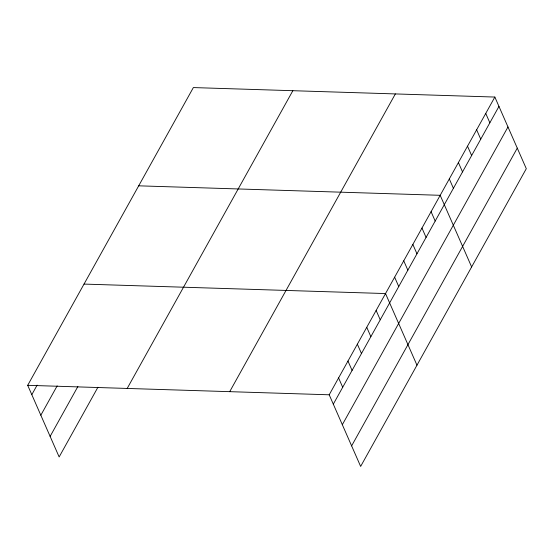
<?xml version="1.0" encoding="UTF-8"?>
<svg xmlns="http://www.w3.org/2000/svg" width="554" height="554" viewBox="0 0 554 554"><rect width="100%" height="100%" fill="white"/><g stroke="black" fill="none" stroke-linecap="round" stroke-linejoin="round"><path stroke-width="0.83" d="M97.919 387.26L59.146 456.946L27.7 385.314L193.36 87.574L494.854 97.054L526.3 168.686L360.647 466.426L329.201 394.794L494.854 97.054M31.807 394.677L37.118 385.141M40.83 415.223L57.159 385.882M50.123 436.4L77.879 386.519M127.191 388.444L292.851 90.704M229.702 391.664L395.362 93.924M333.307 404.157L498.967 106.41M342.33 424.703L507.983 126.963M351.624 445.88L517.277 148.133M138.687 185.825L440.188 195.306L471.634 266.938M84.021 284.084L385.522 293.558L416.968 365.197M27.7 385.314L329.201 394.794M485.74 113.425L489.854 122.787M476.634 129.802L480.74 139.165M467.521 146.18L471.634 155.542M458.407 162.557L462.521 171.913M449.301 178.928L453.407 188.291M431.074 211.683L435.188 221.046M421.968 228.061L426.074 237.417M412.855 244.432L416.961 253.794M403.741 260.809L407.855 270.172M394.635 277.187L398.741 286.55M376.131 310.434L380.245 319.797M366.748 327.303L370.855 336.666M357.358 344.179L361.471 353.535M347.974 361.049L352.081 370.411M338.584 377.918L342.697 387.281"/></g></svg>
